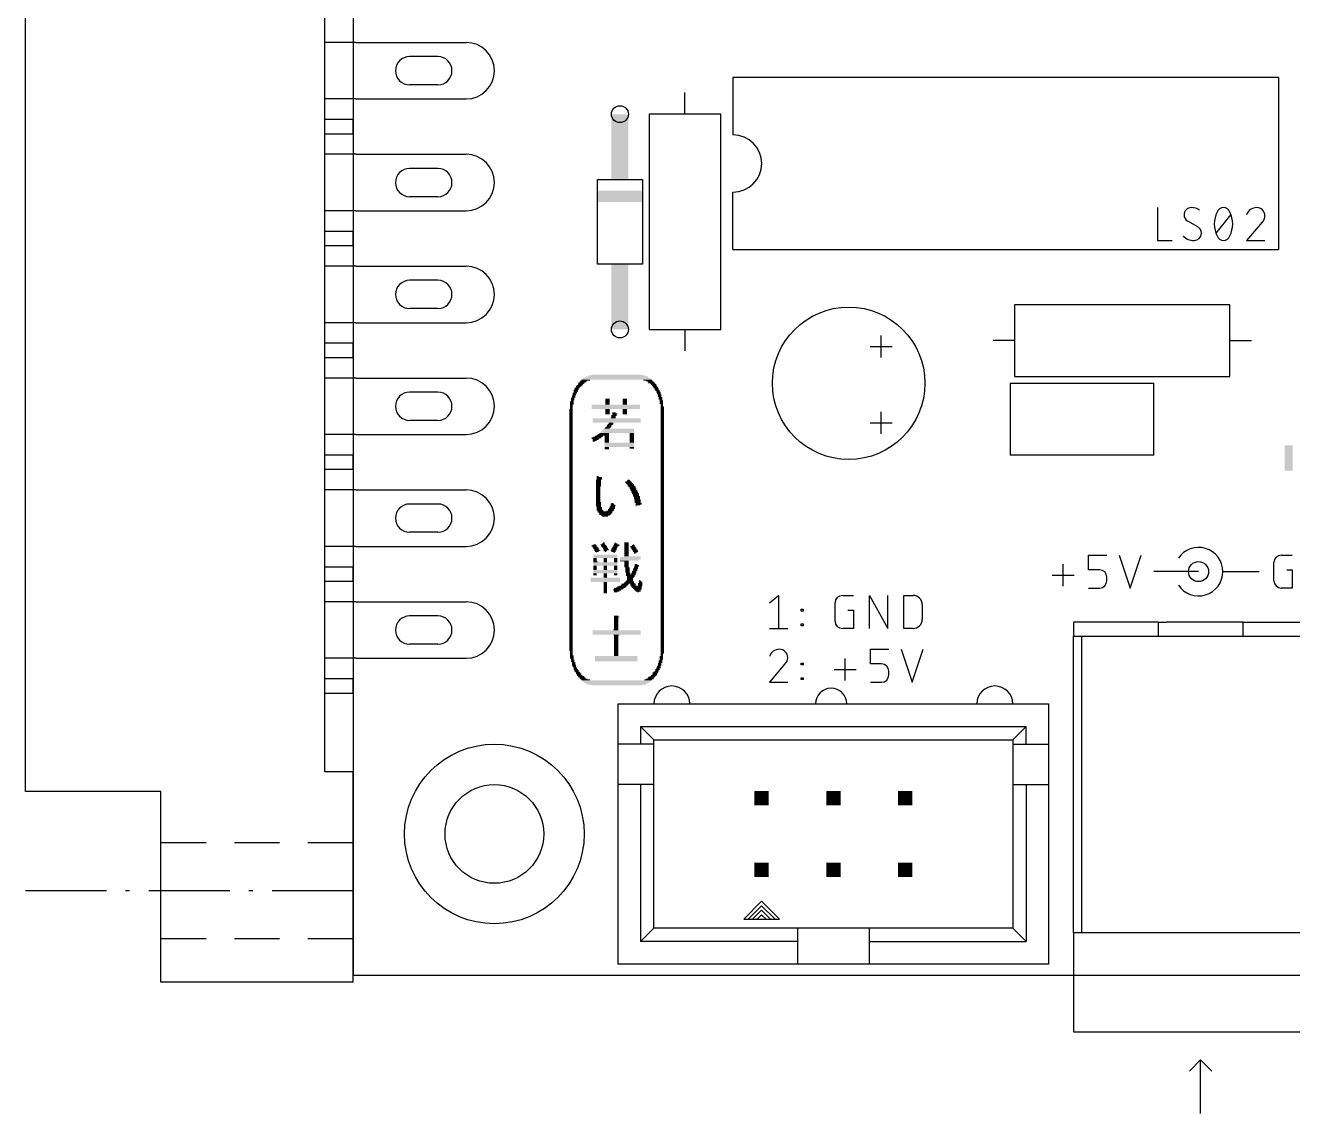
# Model space of a CAD drawing. Extents: x -11.6 to 56, y -4.9 to 89.1.
# Drawn here: x -11.6 to 33.26, y -4.9 to 33.62 of the extents above; entities that cross this region are included whole.
import ezdxf

# ---------------------------------------------------------------- set-up
doc = ezdxf.new("R2010")
doc.units = 0
for name, color, linetype in [('20', 30, 'CONTINUOUS'), ('21', 253, 'CONTINUOUS'), ('51', 253, 'CONTINUOUS')]:
    doc.layers.add(name, color=color, linetype=linetype)

# ---------------------------------------------------------------- blocks, each defined once
blk = doc.blocks.new('RECT')
blk.add_solid([(-0.5, -0.5), (0.5, -0.5), (-0.5, 0.5), (0.5, 0.5)])

msp = doc.modelspace()

# ---------------------------------------------------------------- linework, layer by layer
at = {"layer": '20'}
for p, q in [((0, 68), (0, 0)), ((0, 0), (43, 0))]:
    msp.add_line(p, q, dxfattribs=at)
at = {"layer": '21'}
for p, q in [((-11.6, 6.5), (-11.6, 61.5)), ((-1, 7.2), (-1, 60.8)), ((0.1, 33.02), (-1, 33.02)), ((32.7501, 31.7818), (13.4461, 31.7818)), ((13.4461, 31.7818), (13.4461, 29.7498)), ((32.7501, 31.7818), (32.7501, 25.6858)), ((0.1, 31.02), (-1, 31.02)), ((11.7475, 30.48), (11.7475, 31.242)), ((0, 30.29), (-1, 30.29)), ((0, 29.79), (0, 30.29)), ((10.4775, 30.48), (10.4775, 22.86)), ((13.0175, 30.48), (10.4775, 30.48)), ((13.0175, 22.86), (13.0175, 30.48)), ((-1, 29.79), (0, 29.79)), ((0.1, 29.06), (-1, 29.06)), ((8.6456, 25.17), (8.6456, 28.17)), ((8.6456, 28.17), (10.2456, 28.17)), ((10.2456, 28.17), (10.2456, 25.17)), ((13.4461, 25.6858), (13.4461, 27.7178)), ((0.1, 27.06), (-1, 27.06)), ((28.4671, 27.1748), (28.4671, 26.0064)), ((30.549, 26.2661), (31.0683, 26.9152)), ((29.8985, 26.4933), (29.5415, 26.688)), ((32.1788, 26.6555), (31.6271, 26.0064)), ((0, 26.33), (-1, 26.33)), ((0, 25.83), (0, 26.33)), ((-1, 25.83), (0, 25.83)), ((13.4461, 25.6858), (32.7501, 25.6858)), ((28.4671, 26.0064), (28.9863, 26.0064)), ((31.6271, 26.0064), (32.2762, 26.0064)), ((10.2456, 25.17), (8.6456, 25.17)), ((0.1, 25.1), (-1, 25.1)), ((31.0356, 23.7331), (23.4156, 23.7331)), ((23.4156, 23.7331), (23.4156, 21.1931)), ((31.0356, 21.1931), (31.0356, 23.7331)), ((0.1, 23.1), (-1, 23.1)), ((10.4775, 22.86), (13.0175, 22.86)), ((11.7475, 22.86), (11.7475, 22.098)), ((18.6892, 21.8645), (18.6892, 22.6434)), ((23.4156, 22.4631), (22.6536, 22.4631)), ((31.0356, 22.4631), (31.7976, 22.4631)), ((0, 22.37), (-1, 22.37)), ((0, 21.87), (0, 22.37)), ((18.2997, 22.254), (19.0787, 22.254)), ((-1, 21.87), (0, 21.87)), ((0.1, 21.14), (-1, 21.14)), ((23.4156, 21.1931), (31.0356, 21.1931)), ((23.2569, 20.955), (23.2569, 18.415)), ((23.2569, 20.955), (28.3369, 20.955)), ((28.3369, 18.415), (28.3369, 20.955)), ((18.6891, 19.1657), (18.6891, 19.9446)), ((18.2996, 19.5552), (19.0786, 19.5552)), ((0.1, 19.14), (-1, 19.14)), ((0, 18.41), (-1, 18.41)), ((0, 17.91), (0, 18.41)), ((28.3369, 18.415), (23.2569, 18.415)), ((-1, 17.91), (0, 17.91)), ((0.1, 17.18), (-1, 17.18)), ((0.1, 15.18), (-1, 15.18)), ((26.0322, 14.3524), (26.0322, 14.8717)), ((26.0322, 14.8717), (26.6813, 14.8717)), ((27.1103, 14.8717), (27.4997, 13.7033)), ((27.4997, 13.7033), (27.8892, 14.8717)), ((32.8542, 14.8717), (33.2437, 14.8717)), ((0, 14.45), (-1, 14.45)), ((0, 13.95), (0, 14.45)), ((25.1375, 13.7682), (25.1375, 14.5471)), ((32.5945, 13.9629), (32.5945, 14.6121)), ((-1, 13.95), (0, 13.95)), ((24.7481, 14.1577), (25.527, 14.1577)), ((26.4216, 14.3524), (26.0322, 14.3524)), ((26.6813, 13.9629), (26.6813, 14.0928)), ((29.9244, 14.2875), (28.3369, 14.2875)), ((30.7975, 14.2875), (32.0675, 14.2875)), ((33.0489, 14.3524), (33.2437, 14.3524)), ((33.2437, 14.3524), (33.2437, 13.7033)), ((26.0322, 13.7033), (26.4216, 13.7033)), ((33.2437, 13.7033), (32.8542, 13.7033)), ((0.1, 13.22), (-1, 13.22)), ((14.7352, 13.1833), (15.0597, 13.443)), ((15.0597, 13.443), (15.0597, 12.2746)), ((17.0593, 12.5342), (17.0593, 13.1833)), ((17.3189, 13.443), (17.7084, 13.443)), ((18.2785, 12.2746), (18.2785, 13.443)), ((18.2785, 13.443), (18.9276, 12.2746)), ((18.9276, 12.2746), (18.9276, 13.443)), ((19.4977, 12.2746), (19.4977, 13.443)), ((19.4977, 13.443), (19.8222, 13.443)), ((20.1468, 13.1184), (20.1468, 12.5991)), ((15.8655, 12.8912), (15.8655, 12.9561)), ((15.8655, 12.9561), (15.9304, 12.9561)), ((15.9304, 12.8912), (15.8655, 12.8912)), ((15.9304, 12.9561), (15.9304, 12.8912)), ((17.5136, 12.9237), (17.7084, 12.9237)), ((17.7084, 12.9237), (17.7084, 12.2746)), ((14.7352, 12.2746), (15.3843, 12.2746)), ((15.8655, 12.3719), (15.8655, 12.4368)), ((15.8655, 12.4368), (15.9304, 12.4368)), ((15.9304, 12.3719), (15.8655, 12.3719)), ((15.9304, 12.4368), (15.9304, 12.3719)), ((17.7084, 12.2746), (17.3189, 12.2746)), ((19.8222, 12.2746), (19.4977, 12.2746)), ((28.5, 12.5), (25.5, 12.5)), ((25.5, 12.5), (25.5, 12)), ((28.5, 12.5), (28.5, 12)), ((28.5, 12.5), (28.8, 12.5)), ((31.5, 12.5), (31.2, 12.5)), ((31.5, 12), (31.5, 12.5)), ((31.5, 12.5), (34.5, 12.5)), ((25.5, 1.5), (25.5, 12)), ((25.5, 12), (25.8, 12)), ((25.8, 12), (28.5, 12)), ((25.8, 1.5), (25.8, 12)), ((28.5, 12), (28.8, 12)), ((31.2, 12), (31.5, 12)), ((31.5, 12), (34.2, 12)), ((0.1, 11.22), (-1, 11.22)), ((18.3166, 11.0187), (18.3166, 11.538)), ((18.3166, 11.538), (18.9657, 11.538)), ((19.3947, 11.538), (19.7841, 10.3696)), ((19.7841, 10.3696), (20.1736, 11.538)), ((15.2869, 11.0187), (14.7352, 10.3696)), ((15.8655, 10.9862), (15.8655, 11.0511)), ((15.8655, 11.0511), (15.9304, 11.0511)), ((15.9304, 10.9862), (15.8655, 10.9862)), ((15.9304, 11.0511), (15.9304, 10.9862)), ((17.0325, 10.8239), (17.8114, 10.8239)), ((17.4219, 10.4345), (17.4219, 11.2134)), ((18.706, 11.0187), (18.3166, 11.0187)), ((0, 10.49), (-1, 10.49)), ((0, 9.99), (0, 10.49)), ((14.7352, 10.3696), (15.3843, 10.3696)), ((15.8655, 10.4669), (15.8655, 10.5318)), ((15.8655, 10.5318), (15.9304, 10.5318)), ((15.9304, 10.4669), (15.8655, 10.4669)), ((15.9304, 10.5318), (15.9304, 10.4669)), ((18.3166, 10.3696), (18.706, 10.3696)), ((18.9657, 10.6292), (18.9657, 10.759)), ((-1, 9.99), (0, 9.99)), ((9.38, 9.6038), (24.62, 9.6038)), ((9.38, 8.175), (9.38, 9.6038)), ((24.62, 9.6038), (24.62, 8.175)), ((10.1737, 8.81), (23.8263, 8.81)), ((10.1737, 8.81), (10.1737, 8.175)), ((10.1737, 8.81), (10.65, 8.3338)), ((23.35, 8.3338), (23.8263, 8.81)), ((23.8263, 8.175), (23.8263, 8.81)), ((9.38, 6.7463), (9.38, 8.175)), ((10.1737, 8.175), (9.38, 8.175)), ((10.65, 8.175), (10.1737, 8.175)), ((10.65, 8.3338), (23.35, 8.3338)), ((10.65, 8.175), (10.65, 8.3338)), ((10.65, 6.7463), (10.65, 8.175)), ((23.35, 8.3338), (23.35, 8.175)), ((23.35, 8.175), (23.35, 6.7463)), ((23.35, 8.175), (23.8263, 8.175)), ((23.8263, 8.175), (24.62, 8.175)), ((24.62, 8.175), (24.62, 6.7463)), ((0, 7.2), (-1, 7.2)), ((0, 4.7), (0, 7.2)), ((9.38, 0.3962), (9.38, 6.7463)), ((10.1737, 6.7463), (9.38, 6.7463)), ((10.65, 6.7463), (10.1737, 6.7463)), ((10.1737, 6.7463), (10.1737, 1.19)), ((10.65, 1.6662), (10.65, 6.7463)), ((23.35, 6.7463), (23.35, 1.6662)), ((23.35, 6.7463), (23.8263, 6.7463)), ((23.8263, 6.7463), (24.62, 6.7463)), ((23.8263, 6.7463), (23.8263, 1.19)), ((24.62, 6.7463), (24.62, 0.3962)), ((-6.8, 6.5), (-11.6, 6.5)), ((-6.8, 4.7), (-6.8, 6.5)), ((-6.8, 1.3), (-6.8, 4.7)), ((-6.8, 4.7), (-5.2, 4.7)), ((-4.2, 4.7), (-2.6, 4.7)), ((-1.6, 4.7), (0, 4.7)), ((0, 3), (0, 4.7)), ((-11.6, 3), (-8.7333, 3)), ((-8.052, 3), (-7.9147, 3)), ((-7.2333, 3), (-4.3667, 3)), ((-3.6853, 3), (-3.548, 3)), ((-2.8667, 3), (0, 3)), ((0, 1.3), (0, 3)), ((14.46, 2.6188), (13.825, 1.9838)), ((14.46, 2.46), (13.9837, 1.9838)), ((14.46, 2.3013), (14.1425, 1.9838)), ((15.095, 1.9838), (14.46, 2.6188)), ((14.9362, 1.9838), (14.46, 2.46)), ((14.7775, 1.9838), (14.46, 2.3013)), ((13.825, 1.9838), (13.9837, 1.9838)), ((13.9837, 1.9838), (14.1425, 1.9838)), ((14.1425, 1.9838), (14.3012, 1.9838)), ((14.46, 2.1425), (14.3012, 1.9838)), ((14.3012, 1.9838), (14.6187, 1.9838)), ((14.6187, 1.9838), (14.46, 2.1425)), ((14.6187, 1.9838), (14.7775, 1.9838)), ((14.7775, 1.9838), (14.9362, 1.9838)), ((14.9362, 1.9838), (15.095, 1.9838)), ((10.1737, 1.19), (10.65, 1.6662)), ((15.73, 1.6662), (10.65, 1.6662)), ((18.27, 1.6662), (15.73, 1.6662)), ((15.73, 1.6662), (15.73, 1.19)), ((23.35, 1.6662), (18.27, 1.6662)), ((18.27, 1.6662), (18.27, 1.19)), ((23.35, 1.6662), (23.8263, 1.19)), ((25.8, 1.5), (25.5, 1.5)), ((25.5, 1.5), (25.5, -2)), ((34.2, 1.5), (25.8, 1.5)), ((-6.8, -0.25), (-6.8, 1.3)), ((-6.8, 1.3), (-5.2, 1.3)), ((-4.2, 1.3), (-2.6, 1.3)), ((-1.6, 1.3), (0, 1.3)), ((0, -0.25), (0, 1.3)), ((15.73, 1.19), (10.1737, 1.19)), ((15.73, 1.19), (15.73, 0.3962)), ((18.27, 1.19), (18.27, 0.3962)), ((18.27, 1.19), (23.8263, 1.19)), ((15.73, 0.3962), (9.38, 0.3962)), ((18.27, 0.3962), (15.73, 0.3962)), ((24.62, 0.3962), (18.27, 0.3962)), ((0, -0.25), (-6.8, -0.25)), ((25.5, -2), (34.5, -2)), ((30, -3), (29.6, -3.4)), ((30, -4.9), (30, -3)), ((30, -3), (30.4, -3.4))]:
    msp.add_line(p, q, dxfattribs=at)
for centre, radius in [((17.5419, 20.955), 2.6988), ((29.9244, 14.2875), 0.355), ((5, 5), 3.1789), ((5, 5), 1.7463)]:
    msp.add_circle(centre, radius, dxfattribs=at)
for centre, radius, start, end in [((13.4461, 28.7338), 1.016, 270, 90), ((29.6753, 26.9152), 0.2637, 179.9998, 239.4902), ((29.6713, 26.9152), 0.2596, 89.9993, 180), ((29.6713, 26.688), 0.4868, 53.1301, 89.9993), ((31.4469, 26.5906), 0.9628, 154.0109, 180.0001), ((30.8086, 26.9347), 0.2402, 90, 161.0751), ((30.8086, 26.9347), 0.2402, 18.9248, 90.0002), ((30.1703, 26.5906), 0.9629, 359.9999, 25.9891), ((31.9841, 26.7996), 0.3753, 90.0001, 162.0549), ((31.9841, 26.8827), 0.2921, 0, 90), ((29.7646, 26.2661), 0.2637, 0.0001, 59.4899), ((31.447, 26.5906), 0.9629, 180, 205.9888), ((30.1703, 26.5906), 0.9629, 334.0112, 360), ((31.9624, 26.8827), 0.3138, 313.604, 359.9996), ((29.7687, 26.5549), 0.5485, 224.761, 269.9999), ((29.7687, 26.2661), 0.2596, 270, 0), ((30.8086, 26.2466), 0.2402, 198.9254, 269.9998), ((30.8086, 26.2466), 0.2402, 270, 341.0747), ((29.9244, 14.2875), 0.8586, 213.6901, 146.3099), ((32.8542, 14.6121), 0.2596, 90.0007, 180), ((26.4216, 14.0928), 0.2596, 0, 90), ((26.4216, 13.9629), 0.2596, 270, 0), ((32.8542, 13.9629), 0.2596, 180, 270), ((17.3189, 13.1833), 0.2596, 90.0007, 180), ((19.8222, 13.1184), 0.3246, 0, 90), ((19.8222, 12.5991), 0.3246, 269.9994, 0), ((17.3189, 12.5342), 0.2596, 180, 270), ((15.0922, 11.1627), 0.3753, 90.0001, 162.0549), ((15.0922, 11.2459), 0.2921, 0, 90), ((15.0705, 11.2459), 0.3138, 313.604, 359.9996), ((18.706, 10.759), 0.2596, 0, 90), ((18.706, 10.6292), 0.2596, 270, 0), ((11.285, 9.6038), 0.635, 0, 180), ((16.9207, 9.6038), 0.5556, 0, 180), ((22.715, 9.6038), 0.635, 0, 180)]:
    msp.add_arc(centre, radius, start, end, dxfattribs=at)
at = {"layer": '51'}
for p, q in [((0.1, 33.02), (4, 33.02)), ((3, 32.52), (2, 32.52)), ((3, 31.52), (2, 31.52)), ((0.1, 31.02), (4, 31.02)), ((0.1, 29.06), (4, 29.06)), ((3, 28.56), (2, 28.56)), ((3, 27.56), (2, 27.56)), ((0.1, 27.06), (4, 27.06)), ((0.1, 25.1), (4, 25.1)), ((3, 24.6), (2, 24.6)), ((3, 23.6), (2, 23.6)), ((0.1, 23.1), (4, 23.1)), ((0.1, 21.14), (4, 21.14)), ((3, 20.64), (2, 20.64)), ((3, 19.64), (2, 19.64)), ((0.1, 19.14), (4, 19.14)), ((0.1, 17.18), (4, 17.18)), ((3, 16.68), (2, 16.68)), ((3, 15.68), (2, 15.68)), ((0.1, 15.18), (4, 15.18)), ((0.1, 13.22), (4, 13.22)), ((3, 12.72), (2, 12.72)), ((31.2, 12.5), (28.8, 12.5)), ((3, 11.72), (2, 11.72)), ((28.8, 12), (31.2, 12)), ((0.1, 11.22), (4, 11.22))]:
    msp.add_line(p, q, dxfattribs=at)
for centre in [(9.4456, 30.48), (9.4456, 22.86)]:
    msp.add_circle(centre, 0.3, dxfattribs=at)
for centre, radius, start, end in [((4, 32.02), 1, 270, 90), ((2, 32.02), 0.5, 90, 270), ((3, 32.02), 0.5, 270, 90), ((4, 28.06), 1, 270, 90), ((2, 28.06), 0.5, 90, 270), ((3, 28.06), 0.5, 270, 90), ((4, 24.1), 1, 270, 90), ((2, 24.1), 0.5, 90, 270), ((3, 24.1), 0.5, 270, 90), ((4, 20.14), 1, 270, 90), ((2, 20.14), 0.5, 90, 270), ((3, 20.14), 0.5, 270, 90), ((4, 16.18), 1, 270, 90), ((2, 16.18), 0.5, 90, 270), ((3, 16.18), 0.5, 270, 90), ((4, 12.22), 1, 270, 90), ((2, 12.22), 0.5, 90, 270), ((3, 12.22), 0.5, 270, 90)]:
    msp.add_arc(centre, radius, start, end, dxfattribs=at)

# ---------------------------------------------------------------- block references
at = {"layer": '21'}
for p, xscale, yscale, rotation in [((9.4456, 28.9694), 1.5988, 0.6, 270), ((9.4456, 27.57), 0.4, 1.6, 90), ((9.4456, 24.3706), 1.5988, 0.6, 90), ((33.0048, 18.3064), 0.8941, 0.0559, 90), ((33.0606, 18.3064), 0.8941, 0.0559, 90), ((33.1165, 18.3064), 0.8941, 0.0559, 90), ((33.1724, 18.3064), 0.8941, 0.0559, 90), ((33.2283, 18.3064), 0.8941, 0.0559, 90)]:
    msp.add_blockref('RECT', p, dxfattribs=dict(at, xscale=xscale, yscale=yscale, rotation=rotation))
at = {"layer": '21', "yscale": 0.0305}
for p, xscale in [((9.3285, 21.0954), 2.4384), ((9.3285, 21.1259), 2.3774), ((9.3285, 21.1564), 2.2555), ((9.3437, 21.1868), 2.1641), ((9.3285, 21.2173), 2.0117), ((9.3285, 21.2478), 1.7678), ((7.8807, 20.6992), 0.1524), ((7.8807, 20.6687), 0.1524), ((7.8654, 20.6382), 0.1219), ((7.9111, 20.7601), 0.1524), ((7.9111, 20.7296), 0.1524), ((7.9416, 20.7906), 0.1524), ((7.9873, 20.8516), 0.1829), ((7.9721, 20.8211), 0.1524), ((8.0178, 20.882), 0.1829), ((8.0635, 20.943), 0.2134), ((8.0483, 20.9125), 0.1829), ((8.094, 20.9735), 0.2134), ((8.1397, 21.004), 0.2438), ((8.1702, 21.0344), 0.2438), ((8.2312, 21.0649), 0.3048), ((10.4257, 21.0649), 0.3048), ((10.4867, 21.0344), 0.2438), ((10.5324, 21.004), 0.2134), ((10.5629, 20.9735), 0.2134), ((10.6086, 20.943), 0.1829), ((10.6391, 20.9125), 0.1829), ((10.6543, 20.882), 0.1524), ((10.6848, 20.8516), 0.1524), ((10.7001, 20.8211), 0.1829), ((10.7153, 20.7906), 0.1524), ((10.7458, 20.7601), 0.1524), ((10.7458, 20.7296), 0.1524), ((10.7763, 20.6992), 0.1524), ((10.7915, 20.6687), 0.1219), ((10.8067, 20.6382), 0.1524), ((7.7435, 20.3029), 0.1219), ((7.7435, 20.2724), 0.1219), ((7.7435, 20.242), 0.1219), ((7.7435, 20.2115), 0.1219), ((7.7283, 20.181), 0.0914), ((7.774, 20.4248), 0.1219), ((7.774, 20.3944), 0.1219), ((7.774, 20.3639), 0.1219), ((7.7587, 20.3334), 0.0914), ((7.8045, 20.5163), 0.1219), ((7.8045, 20.4858), 0.1219), ((7.8045, 20.4553), 0.1219), ((7.8502, 20.6077), 0.1524), ((7.8349, 20.5772), 0.1219), ((7.8349, 20.5468), 0.1219), ((9.298, 20.181), 1.7069), ((9.0084, 20.3944), 0.1524), ((9.0084, 20.3639), 0.1524), ((9.0084, 20.3334), 0.1524), ((9.0084, 20.3029), 0.1524), ((9.0084, 20.2724), 0.1524), ((9.0084, 20.242), 0.1524), ((9.0084, 20.2115), 0.1524), ((9.618, 20.3944), 0.1524), ((9.618, 20.3639), 0.1524), ((9.618, 20.3334), 0.1524), ((9.618, 20.3029), 0.1524), ((9.618, 20.2724), 0.1524), ((9.618, 20.242), 0.1524), ((9.618, 20.2115), 0.1524), ((10.822, 20.6077), 0.1219), ((10.822, 20.5772), 0.1219), ((10.8525, 20.5468), 0.1219), ((10.8525, 20.5163), 0.1219), ((10.8525, 20.4858), 0.1219), ((10.8829, 20.4553), 0.1219), ((10.8829, 20.4248), 0.1219), ((10.8829, 20.3944), 0.1219), ((10.9134, 20.3334), 0.1219), ((10.9134, 20.3029), 0.1219), ((10.9134, 20.2724), 0.1219), ((10.9134, 20.242), 0.1219), ((10.8982, 20.3639), 0.0914), ((10.9287, 20.2115), 0.0914), ((10.9287, 20.181), 0.0914), ((7.713, 20.0286), 0.1219), ((7.713, 19.9981), 0.1219), ((7.713, 19.9676), 0.1219), ((7.713, 19.9372), 0.1219), ((7.713, 19.9067), 0.1219), ((7.713, 19.8762), 0.1219), ((7.713, 19.8457), 0.1219), ((7.713, 19.8152), 0.1219), ((7.713, 19.7848), 0.1219), ((7.713, 19.7543), 0.1219), ((7.713, 19.7238), 0.1219), ((7.7283, 20.1505), 0.0914), ((7.7283, 20.12), 0.0914), ((7.7283, 20.0896), 0.0914), ((7.7283, 20.0591), 0.0914), ((9.298, 20.1505), 1.7069), ((9.298, 20.12), 1.7069), ((9.298, 20.0896), 1.7069), ((9.298, 20.0591), 1.7069), ((9.0084, 20.0286), 0.1524), ((9.0084, 19.9981), 0.1524), ((9.0084, 19.9676), 0.1524), ((9.0084, 19.9372), 0.1524), ((9.0084, 19.9067), 0.1524), ((9.0084, 19.8762), 0.1524), ((9.2065, 19.7238), 0.1829), ((9.237, 19.8152), 0.1829), ((9.2218, 19.7848), 0.1524), ((9.2218, 19.7543), 0.1524), ((9.237, 19.9067), 0.1219), ((9.2675, 19.8762), 0.1829), ((9.2523, 19.8457), 0.1524), ((9.618, 20.0286), 0.1524), ((9.618, 19.9981), 0.1524), ((9.618, 19.9676), 0.1524), ((9.618, 19.9372), 0.1524), ((9.618, 19.9067), 0.1524), ((9.618, 19.8762), 0.1524), ((10.9439, 20.12), 0.1219), ((10.9439, 20.0896), 0.1219), ((10.9439, 20.0591), 0.1219), ((10.9439, 20.0286), 0.1219), ((10.9439, 19.9981), 0.1219), ((10.9439, 19.9676), 0.1219), ((10.9439, 19.9372), 0.1219), ((10.9439, 19.9067), 0.1219), ((10.9439, 19.8762), 0.1219), ((10.9439, 19.8457), 0.1219), ((10.9439, 19.8152), 0.1219), ((10.9439, 19.7848), 0.1219), ((10.9439, 19.7543), 0.1219), ((10.9439, 19.7238), 0.1219), ((10.9287, 20.1505), 0.0914), ((7.713, 19.6933), 0.1219), ((7.713, 19.6628), 0.1219), ((7.713, 19.6324), 0.1219), ((7.713, 19.6019), 0.1219), ((7.713, 19.5714), 0.1219), ((7.713, 19.5409), 0.1219), ((7.713, 19.5104), 0.1219), ((7.713, 19.48), 0.1219), ((7.713, 19.4495), 0.1219), ((7.713, 19.419), 0.1219), ((7.713, 19.3885), 0.1219), ((7.713, 19.358), 0.1219), ((7.713, 19.3276), 0.1219), ((7.713, 19.2971), 0.1219), ((9.3285, 19.6933), 1.7069), ((9.3285, 19.6628), 1.7069), ((9.3285, 19.6324), 1.7069), ((9.3285, 19.6019), 1.7069), ((9.3285, 19.5714), 1.7069), ((9.3894, 19.2971), 1.0973), ((9.4047, 19.3276), 1.0668), ((8.9932, 19.358), 0.1829), ((9.0236, 19.3885), 0.1829), ((9.0541, 19.419), 0.1829), ((9.0846, 19.48), 0.1829), ((9.0694, 19.4495), 0.1524), ((9.1151, 19.5104), 0.1829), ((9.1303, 19.5409), 0.1524), ((10.9439, 19.6933), 0.1219), ((10.9439, 19.6628), 0.1219), ((10.9439, 19.6324), 0.1219), ((10.9439, 19.6019), 0.1219), ((10.9439, 19.5714), 0.1219), ((10.9439, 19.5409), 0.1219), ((10.9439, 19.5104), 0.1219), ((10.9439, 19.48), 0.1219), ((10.9439, 19.4495), 0.1219), ((10.9439, 19.419), 0.1219), ((10.9439, 19.3885), 0.1219), ((10.9439, 19.358), 0.1219), ((10.9439, 19.3276), 0.1219), ((10.9439, 19.2971), 0.1219), ((7.713, 19.2666), 0.1219), ((7.713, 19.2361), 0.1219), ((7.713, 19.2056), 0.1219), ((7.713, 19.1752), 0.1219), ((7.713, 19.1447), 0.1219), ((7.713, 19.1142), 0.1219), ((7.713, 19.0837), 0.1219), ((7.713, 19.0532), 0.1219), ((7.713, 19.0228), 0.1219), ((7.713, 18.9923), 0.1219), ((7.713, 18.9618), 0.1219), ((7.713, 18.9313), 0.1219), ((7.713, 18.9008), 0.1219), ((7.713, 18.8704), 0.1219), ((7.713, 18.8399), 0.1219), ((8.6122, 19.0228), 0.3353), ((8.5817, 18.9923), 0.2743), ((8.5817, 18.9618), 0.2134), ((8.5512, 18.9313), 0.1524), ((8.5207, 18.9008), 0.0914), ((8.6579, 19.0532), 0.3048), ((8.7036, 19.0837), 0.2743), ((8.8408, 19.1142), 0.4267), ((8.856, 19.1447), 0.3962), ((8.8865, 19.1752), 0.3353), ((9.3437, 19.2056), 1.1887), ((9.3589, 19.2361), 1.1582), ((9.3742, 19.2666), 1.1278), ((8.9779, 19.0837), 0.1524), ((8.9779, 19.0532), 0.1524), ((8.9779, 19.0228), 0.1524), ((8.9779, 18.9923), 0.1524), ((8.9779, 18.9618), 0.1524), ((8.9779, 18.9313), 0.1524), ((8.9779, 18.9008), 0.1524), ((8.9779, 18.8704), 0.1524), ((9.4199, 18.8399), 1.0363), ((9.8619, 19.1752), 0.1524), ((9.8619, 19.1447), 0.1524), ((9.8619, 19.1142), 0.1524), ((9.8619, 19.0837), 0.1524), ((9.8619, 19.0532), 0.1524), ((9.8619, 19.0228), 0.1524), ((9.8619, 18.9923), 0.1524), ((9.8619, 18.9618), 0.1524), ((9.8619, 18.9313), 0.1524), ((9.8619, 18.9008), 0.1524), ((9.8619, 18.8704), 0.1524), ((10.9439, 19.2666), 0.1219), ((10.9439, 19.2361), 0.1219), ((10.9439, 19.2056), 0.1219), ((10.9439, 19.1752), 0.1219), ((10.9439, 19.1447), 0.1219), ((10.9439, 19.1142), 0.1219), ((10.9439, 19.0837), 0.1219), ((10.9439, 19.0532), 0.1219), ((10.9439, 19.0228), 0.1219), ((10.9439, 18.9923), 0.1219), ((10.9439, 18.9618), 0.1219), ((10.9439, 18.9313), 0.1219), ((10.9439, 18.9008), 0.1219), ((10.9439, 18.8704), 0.1219), ((10.9439, 18.8399), 0.1219), ((7.713, 18.8094), 0.1219), ((7.713, 18.7789), 0.1219), ((7.713, 18.7484), 0.1219), ((7.713, 18.718), 0.1219), ((7.713, 18.6875), 0.1219), ((7.713, 18.657), 0.1219), ((7.713, 18.6265), 0.1219), ((7.713, 18.596), 0.1219), ((7.713, 18.5656), 0.1219), ((7.713, 18.5351), 0.1219), ((7.713, 18.5046), 0.1219), ((7.713, 18.4741), 0.1219), ((7.713, 18.4436), 0.1219), ((7.713, 18.4132), 0.1219), ((7.713, 18.3827), 0.1219), ((9.4199, 18.8094), 1.0363), ((9.4199, 18.7789), 1.0363), ((9.4199, 18.7484), 1.0363), ((9.4199, 18.718), 1.0363), ((8.9779, 18.6875), 0.1524), ((8.9779, 18.657), 0.1524), ((8.9779, 18.6265), 0.1524), ((9.8619, 18.6875), 0.1524), ((9.8619, 18.657), 0.1524), ((10.9439, 18.8094), 0.1219), ((10.9439, 18.7789), 0.1219), ((10.9439, 18.7484), 0.1219), ((10.9439, 18.718), 0.1219), ((10.9439, 18.6875), 0.1219), ((10.9439, 18.657), 0.1219), ((10.9439, 18.6265), 0.1219), ((10.9439, 18.596), 0.1219), ((10.9439, 18.5656), 0.1219), ((10.9439, 18.5351), 0.1219), ((10.9439, 18.5046), 0.1219), ((10.9439, 18.4741), 0.1219), ((10.9439, 18.4436), 0.1219), ((10.9439, 18.4132), 0.1219), ((10.9439, 18.3827), 0.1219), ((7.713, 18.3522), 0.1219), ((7.713, 18.3217), 0.1219), ((7.713, 18.2912), 0.1219), ((7.713, 18.2608), 0.1219), ((7.713, 18.2303), 0.1219), ((7.713, 18.1998), 0.1219), ((7.713, 18.1693), 0.1219), ((7.713, 18.1388), 0.1219), ((7.713, 18.1084), 0.1219), ((7.713, 18.0779), 0.1219), ((7.713, 18.0474), 0.1219), ((7.713, 18.0169), 0.1219), ((7.713, 17.9864), 0.1219), ((7.713, 17.956), 0.1219), ((10.9439, 18.3522), 0.1219), ((10.9439, 18.3217), 0.1219), ((10.9439, 18.2912), 0.1219), ((10.9439, 18.2608), 0.1219), ((10.9439, 18.2303), 0.1219), ((10.9439, 18.1998), 0.1219), ((10.9439, 18.1693), 0.1219), ((10.9439, 18.1388), 0.1219), ((10.9439, 18.1084), 0.1219), ((10.9439, 18.0779), 0.1219), ((10.9439, 18.0474), 0.1219), ((10.9439, 18.0169), 0.1219), ((10.9439, 17.9864), 0.1219), ((10.9439, 17.956), 0.1219), ((7.713, 17.9255), 0.1219), ((7.713, 17.895), 0.1219), ((7.713, 17.8645), 0.1219), ((7.713, 17.834), 0.1219), ((7.713, 17.8036), 0.1219), ((7.713, 17.7731), 0.1219), ((7.713, 17.7426), 0.1219), ((7.713, 17.7121), 0.1219), ((7.713, 17.6816), 0.1219), ((7.713, 17.6512), 0.1219), ((7.713, 17.6207), 0.1219), ((7.713, 17.5902), 0.1219), ((7.713, 17.5597), 0.1219), ((7.713, 17.5292), 0.1219), ((7.713, 17.4988), 0.1219), ((8.6884, 17.5292), 0.1829), ((8.6884, 17.4988), 0.1829), ((8.7188, 17.6207), 0.1829), ((8.7188, 17.5902), 0.1829), ((8.7188, 17.5597), 0.1829), ((8.6579, 17.6512), 0.061), ((9.7552, 17.4988), 0.1219), ((9.7552, 17.5292), 0.061), ((10.9439, 17.9255), 0.1219), ((10.9439, 17.895), 0.1219), ((10.9439, 17.8645), 0.1219), ((10.9439, 17.834), 0.1219), ((10.9439, 17.8036), 0.1219), ((10.9439, 17.7731), 0.1219), ((10.9439, 17.7426), 0.1219), ((10.9439, 17.7121), 0.1219), ((10.9439, 17.6816), 0.1219), ((10.9439, 17.6512), 0.1219), ((10.9439, 17.6207), 0.1219), ((10.9439, 17.5902), 0.1219), ((10.9439, 17.5597), 0.1219), ((10.9439, 17.5292), 0.1219), ((10.9439, 17.4988), 0.1219), ((7.713, 17.4683), 0.1219), ((7.713, 17.4378), 0.1219), ((7.713, 17.4073), 0.1219), ((7.713, 17.3768), 0.1219), ((7.713, 17.3464), 0.1219), ((7.713, 17.3159), 0.1219), ((7.713, 17.2854), 0.1219), ((7.713, 17.2549), 0.1219), ((7.713, 17.2244), 0.1219), ((7.713, 17.194), 0.1219), ((7.713, 17.1635), 0.1219), ((7.713, 17.133), 0.1219), ((7.713, 17.1025), 0.1219), ((7.713, 17.072), 0.1219), ((7.713, 17.0416), 0.1219), ((8.6884, 17.4683), 0.1829), ((8.6884, 17.4378), 0.1829), ((8.6884, 17.4073), 0.1829), ((8.6884, 17.3768), 0.1829), ((8.6884, 17.3464), 0.1829), ((8.6884, 17.3159), 0.1829), ((8.6731, 17.2854), 0.1524), ((8.6731, 17.2549), 0.1524), ((8.6731, 17.2244), 0.1524), ((8.6731, 17.194), 0.1524), ((8.6731, 17.1635), 0.1524), ((8.6731, 17.133), 0.1524), ((8.6731, 17.1025), 0.1524), ((8.6731, 17.072), 0.1524), ((8.6731, 17.0416), 0.1524), ((9.7399, 17.4683), 0.2134), ((9.7552, 17.4378), 0.2438), ((9.7857, 17.4073), 0.2438), ((9.8161, 17.3768), 0.2438), ((9.8314, 17.3464), 0.2134), ((9.8466, 17.3159), 0.2438), ((9.8771, 17.2854), 0.2438), ((9.8923, 17.2549), 0.2134), ((9.9076, 17.2244), 0.2438), ((9.9228, 17.194), 0.2134), ((9.9381, 17.1635), 0.2438), ((9.9533, 17.133), 0.2134), ((9.9685, 17.1025), 0.2438), ((9.9838, 17.072), 0.2134), ((9.999, 17.0416), 0.2438), ((10.9439, 17.4683), 0.1219), ((10.9439, 17.4378), 0.1219), ((10.9439, 17.4073), 0.1219), ((10.9439, 17.3768), 0.1219), ((10.9439, 17.3464), 0.1219), ((10.9439, 17.3159), 0.1219), ((10.9439, 17.2854), 0.1219), ((10.9439, 17.2549), 0.1219), ((10.9439, 17.2244), 0.1219), ((10.9439, 17.194), 0.1219), ((10.9439, 17.1635), 0.1219), ((10.9439, 17.133), 0.1219), ((10.9439, 17.1025), 0.1219), ((10.9439, 17.072), 0.1219), ((10.9439, 17.0416), 0.1219), ((7.713, 17.0111), 0.1219), ((7.713, 16.9806), 0.1219), ((7.713, 16.9501), 0.1219), ((7.713, 16.9196), 0.1219), ((7.713, 16.8892), 0.1219), ((7.713, 16.8587), 0.1219), ((7.713, 16.8282), 0.1219), ((7.713, 16.7977), 0.1219), ((7.713, 16.7672), 0.1219), ((7.713, 16.7368), 0.1219), ((7.713, 16.7063), 0.1219), ((7.713, 16.6758), 0.1219), ((7.713, 16.6453), 0.1219), ((7.713, 16.6148), 0.1219), ((7.713, 16.5844), 0.1219), ((8.6731, 17.0111), 0.1524), ((8.6731, 16.9806), 0.1524), ((8.6731, 16.9501), 0.1524), ((8.6731, 16.9196), 0.1524), ((8.6731, 16.8892), 0.1524), ((8.6731, 16.8587), 0.1524), ((8.6731, 16.8282), 0.1524), ((8.6731, 16.7977), 0.1524), ((8.6731, 16.7672), 0.1524), ((8.6884, 16.7368), 0.1829), ((8.6884, 16.7063), 0.1829), ((8.6884, 16.6758), 0.1829), ((8.6884, 16.6453), 0.1829), ((8.6884, 16.6148), 0.1829), ((8.7036, 16.5844), 0.1524), ((9.1761, 16.5844), 0.1829), ((9.1761, 16.6758), 0.1219), ((9.1913, 16.6453), 0.1524), ((9.2065, 16.6148), 0.1829), ((9.1761, 16.7063), 0.061), ((10.0143, 17.0111), 0.2134), ((10.0143, 16.9806), 0.2134), ((10.0295, 16.9501), 0.2438), ((10.0447, 16.9196), 0.2134), ((10.0447, 16.8892), 0.2134), ((10.0447, 16.8587), 0.2134), ((10.0752, 16.8282), 0.2134), ((10.0752, 16.7977), 0.2134), ((10.0752, 16.7672), 0.2134), ((10.0752, 16.7368), 0.2134), ((10.1057, 16.7063), 0.2134), ((10.1057, 16.6758), 0.2134), ((10.0752, 16.6453), 0.1524), ((10.0143, 16.6148), 0.0305), ((10.9439, 17.0111), 0.1219), ((10.9439, 16.9806), 0.1219), ((10.9439, 16.9501), 0.1219), ((10.9439, 16.9196), 0.1219), ((10.9439, 16.8892), 0.1219), ((10.9439, 16.8587), 0.1219), ((10.9439, 16.8282), 0.1219), ((10.9439, 16.7977), 0.1219), ((10.9439, 16.7672), 0.1219), ((10.9439, 16.7368), 0.1219), ((10.9439, 16.7063), 0.1219), ((10.9439, 16.6758), 0.1219), ((10.9439, 16.6453), 0.1219), ((10.9439, 16.6148), 0.1219), ((10.9439, 16.5844), 0.1219), ((7.713, 16.5539), 0.1219), ((7.713, 16.5234), 0.1219), ((7.713, 16.4929), 0.1219), ((7.713, 16.4624), 0.1219), ((7.713, 16.432), 0.1219), ((7.713, 16.4015), 0.1219), ((7.713, 16.371), 0.1219), ((7.713, 16.3405), 0.1219), ((7.713, 16.31), 0.1219), ((7.713, 16.2796), 0.1219), ((7.713, 16.2491), 0.1219), ((7.713, 16.2186), 0.1219), ((7.713, 16.1881), 0.1219), ((7.713, 16.1576), 0.1219), ((8.7188, 16.5539), 0.1829), ((8.7188, 16.5234), 0.1829), ((8.7188, 16.4929), 0.1829), ((8.7341, 16.4624), 0.2134), ((8.7646, 16.432), 0.2134), ((8.917, 16.4015), 0.5182), ((8.9322, 16.371), 0.4877), ((8.9322, 16.3405), 0.4267), ((8.917, 16.31), 0.3962), ((8.9322, 16.2796), 0.3048), ((8.917, 16.2491), 0.2134), ((9.0846, 16.432), 0.2438), ((9.1303, 16.4929), 0.2134), ((9.1303, 16.4624), 0.2134), ((9.1608, 16.5234), 0.2134), ((9.1761, 16.5539), 0.1829), ((10.9439, 16.5539), 0.1219), ((10.9439, 16.5234), 0.1219), ((10.9439, 16.4929), 0.1219), ((10.9439, 16.4624), 0.1219), ((10.9439, 16.432), 0.1219), ((10.9439, 16.4015), 0.1219), ((10.9439, 16.371), 0.1219), ((10.9439, 16.3405), 0.1219), ((10.9439, 16.31), 0.1219), ((10.9439, 16.2796), 0.1219), ((10.9439, 16.2491), 0.1219), ((10.9439, 16.2186), 0.1219), ((10.9439, 16.1881), 0.1219), ((10.9439, 16.1576), 0.1219), ((7.713, 16.1272), 0.1219), ((7.713, 16.0967), 0.1219), ((7.713, 16.0662), 0.1219), ((7.713, 16.0357), 0.1219), ((7.713, 16.0052), 0.1219), ((7.713, 15.9748), 0.1219), ((7.713, 15.9443), 0.1219), ((7.713, 15.9138), 0.1219), ((7.713, 15.8833), 0.1219), ((7.713, 15.8528), 0.1219), ((7.713, 15.8224), 0.1219), ((7.713, 15.7919), 0.1219), ((7.713, 15.7614), 0.1219), ((7.713, 15.7309), 0.1219), ((7.713, 15.7004), 0.1219), ((10.9439, 16.1272), 0.1219), ((10.9439, 16.0967), 0.1219), ((10.9439, 16.0662), 0.1219), ((10.9439, 16.0357), 0.1219), ((10.9439, 16.0052), 0.1219), ((10.9439, 15.9748), 0.1219), ((10.9439, 15.9443), 0.1219), ((10.9439, 15.9138), 0.1219), ((10.9439, 15.8833), 0.1219), ((10.9439, 15.8528), 0.1219), ((10.9439, 15.8224), 0.1219), ((10.9439, 15.7919), 0.1219), ((10.9439, 15.7614), 0.1219), ((10.9439, 15.7309), 0.1219), ((10.9439, 15.7004), 0.1219), ((7.713, 15.67), 0.1219), ((7.713, 15.6395), 0.1219), ((7.713, 15.609), 0.1219), ((7.713, 15.5785), 0.1219), ((7.713, 15.548), 0.1219), ((7.713, 15.5176), 0.1219), ((7.713, 15.4871), 0.1219), ((7.713, 15.4566), 0.1219), ((7.713, 15.4261), 0.1219), ((7.713, 15.3956), 0.1219), ((7.713, 15.3652), 0.1219), ((7.713, 15.3347), 0.1219), ((7.713, 15.3042), 0.1219), ((7.713, 15.2737), 0.1219), ((7.713, 15.2432), 0.1219), ((8.5512, 15.2432), 0.0914), ((8.8408, 15.2432), 0.1829), ((8.856, 15.2737), 0.0914), ((8.8712, 15.3042), 0.061), ((9.298, 15.2737), 0.1219), ((9.3285, 15.2432), 0.1829), ((9.2827, 15.3042), 0.0305), ((9.679, 15.3042), 0.1524), ((9.679, 15.2737), 0.1524), ((9.679, 15.2432), 0.1524), ((9.9228, 15.2432), 0.0305), ((10.9439, 15.67), 0.1219), ((10.9439, 15.6395), 0.1219), ((10.9439, 15.609), 0.1219), ((10.9439, 15.5785), 0.1219), ((10.9439, 15.548), 0.1219), ((10.9439, 15.5176), 0.1219), ((10.9439, 15.4871), 0.1219), ((10.9439, 15.4566), 0.1219), ((10.9439, 15.4261), 0.1219), ((10.9439, 15.3956), 0.1219), ((10.9439, 15.3652), 0.1219), ((10.9439, 15.3347), 0.1219), ((10.9439, 15.3042), 0.1219), ((10.9439, 15.2737), 0.1219), ((10.9439, 15.2432), 0.1219), ((7.713, 15.2128), 0.1219), ((7.713, 15.1823), 0.1219), ((7.713, 15.1518), 0.1219), ((7.713, 15.1213), 0.1219), ((7.713, 15.0908), 0.1219), ((7.713, 15.0604), 0.1219), ((7.713, 15.0299), 0.1219), ((7.713, 14.9994), 0.1219), ((7.713, 14.9689), 0.1219), ((7.713, 14.9384), 0.1219), ((7.713, 14.908), 0.1219), ((7.713, 14.8775), 0.1219), ((7.713, 14.847), 0.1219), ((7.713, 14.8165), 0.1219), ((8.536, 15.2128), 0.1829), ((8.536, 15.1823), 0.1829), ((8.5664, 15.1518), 0.1829), ((8.5969, 15.1213), 0.1829), ((8.5969, 15.0908), 0.1829), ((8.9322, 14.8775), 0.8534), ((8.9322, 14.847), 0.8534), ((8.9322, 14.8165), 0.8534), ((8.6274, 15.0604), 0.1829), ((8.6426, 15.0299), 0.2134), ((8.6274, 14.9994), 0.1219), ((8.6122, 14.9689), 0.0305), ((8.8712, 15.2128), 0.1829), ((8.8865, 15.1823), 0.2134), ((8.9017, 15.1518), 0.1829), ((8.9322, 15.1213), 0.1829), ((8.9322, 15.0908), 0.1829), ((8.9627, 15.0604), 0.1829), ((8.9322, 15.0299), 0.1219), ((8.9322, 14.9994), 0.061), ((9.2065, 15.0299), 0.1829), ((9.237, 15.0908), 0.1829), ((9.237, 15.0604), 0.1829), ((9.2218, 14.9994), 0.1524), ((9.2675, 15.1518), 0.1829), ((9.2675, 15.1213), 0.1829), ((9.3132, 15.2128), 0.2134), ((9.237, 14.9689), 0.061), ((9.298, 15.1823), 0.1829), ((9.8771, 14.8165), 0.6096), ((9.679, 15.2128), 0.1524), ((9.679, 15.1823), 0.1524), ((9.679, 15.1518), 0.1524), ((9.679, 15.1213), 0.1524), ((9.679, 15.0908), 0.1524), ((9.679, 15.0604), 0.1524), ((9.679, 15.0299), 0.1524), ((9.679, 14.9994), 0.1524), ((9.679, 14.9689), 0.1524), ((9.679, 14.9384), 0.1524), ((9.679, 14.908), 0.1524), ((9.679, 14.8775), 0.1524), ((9.679, 14.847), 0.1524), ((9.8923, 15.1823), 0.1524), ((9.9076, 15.1518), 0.1829), ((9.9381, 15.1213), 0.1829), ((9.9381, 15.0908), 0.1829), ((9.9228, 15.2128), 0.0914), ((9.9685, 15.0604), 0.1829), ((9.999, 15.0299), 0.1829), ((9.999, 14.9994), 0.1829), ((9.9685, 14.9384), 0.061), ((9.999, 14.9689), 0.1219), ((10.9439, 15.2128), 0.1219), ((10.9439, 15.1823), 0.1219), ((10.9439, 15.1518), 0.1219), ((10.9439, 15.1213), 0.1219), ((10.9439, 15.0908), 0.1219), ((10.9439, 15.0604), 0.1219), ((10.9439, 15.0299), 0.1219), ((10.9439, 14.9994), 0.1219), ((10.9439, 14.9689), 0.1219), ((10.9439, 14.9384), 0.1219), ((10.9439, 14.908), 0.1219), ((10.9439, 14.8775), 0.1219), ((10.9439, 14.847), 0.1219), ((10.9439, 14.8165), 0.1219), ((7.713, 14.786), 0.1219), ((7.713, 14.7556), 0.1219), ((7.713, 14.7251), 0.1219), ((7.713, 14.6946), 0.1219), ((7.713, 14.6641), 0.1219), ((7.713, 14.6336), 0.1219), ((7.713, 14.6032), 0.1219), ((7.713, 14.5727), 0.1219), ((7.713, 14.5422), 0.1219), ((7.713, 14.5117), 0.1219), ((7.713, 14.4812), 0.1219), ((7.713, 14.4508), 0.1219), ((7.713, 14.4203), 0.1219), ((7.713, 14.3898), 0.1219), ((7.713, 14.3593), 0.1219), ((8.5664, 14.7556), 0.1219), ((8.5664, 14.7251), 0.1219), ((8.5664, 14.6946), 0.1219), ((8.5664, 14.6641), 0.1219), ((8.5664, 14.4812), 0.1219), ((8.5664, 14.4508), 0.1219), ((8.5664, 14.4203), 0.1219), ((8.5664, 14.3898), 0.1219), ((8.5664, 14.3593), 0.1219), ((8.9322, 14.786), 0.8534), ((8.5817, 14.6336), 0.1524), ((8.9322, 14.6032), 0.8534), ((8.9322, 14.5727), 0.8534), ((8.9322, 14.5422), 0.8534), ((8.9322, 14.5117), 0.8534), ((8.9322, 14.7556), 0.1219), ((8.9322, 14.7251), 0.1219), ((8.9322, 14.6946), 0.1219), ((8.9322, 14.6641), 0.1219), ((8.9322, 14.6336), 0.1219), ((8.9322, 14.4812), 0.1219), ((8.9322, 14.4508), 0.1219), ((8.9322, 14.4203), 0.1219), ((8.9322, 14.3898), 0.1219), ((8.9322, 14.3593), 0.1219), ((9.298, 14.7556), 0.1219), ((9.298, 14.7251), 0.1219), ((9.298, 14.6946), 0.1219), ((9.298, 14.6641), 0.1219), ((9.298, 14.6336), 0.1219), ((9.298, 14.4812), 0.1219), ((9.298, 14.4508), 0.1219), ((9.298, 14.4203), 0.1219), ((9.298, 14.3898), 0.1219), ((9.298, 14.3593), 0.1219), ((9.8161, 14.786), 0.7315), ((9.8161, 14.7556), 0.7315), ((9.8161, 14.7251), 0.7315), ((9.7704, 14.6946), 0.6401), ((9.6028, 14.6641), 0.3048), ((9.679, 14.6336), 0.1524), ((9.679, 14.6032), 0.1524), ((9.679, 14.5727), 0.1524), ((9.679, 14.5422), 0.1524), ((9.679, 14.5117), 0.1524), ((9.679, 14.4812), 0.1524), ((9.679, 14.4508), 0.1524), ((9.7095, 14.4203), 0.1524), ((9.7095, 14.3898), 0.1524), ((9.7095, 14.3593), 0.1524), ((9.999, 14.3898), 0.1829), ((9.9838, 14.3593), 0.1524), ((10.0143, 14.4508), 0.1524), ((10.0143, 14.4203), 0.1524), ((10.0447, 14.5117), 0.1524), ((10.0447, 14.4812), 0.1524), ((10.0143, 14.5422), 0.0914), ((10.9439, 14.786), 0.1219), ((10.9439, 14.7556), 0.1219), ((10.9439, 14.7251), 0.1219), ((10.9439, 14.6946), 0.1219), ((10.9439, 14.6641), 0.1219), ((10.9439, 14.6336), 0.1219), ((10.9439, 14.6032), 0.1219), ((10.9439, 14.5727), 0.1219), ((10.9439, 14.5422), 0.1219), ((10.9439, 14.5117), 0.1219), ((10.9439, 14.4812), 0.1219), ((10.9439, 14.4508), 0.1219), ((10.9439, 14.4203), 0.1219), ((10.9439, 14.3898), 0.1219), ((10.9439, 14.3593), 0.1219), ((7.713, 14.3288), 0.1219), ((7.713, 14.2984), 0.1219), ((7.713, 14.2679), 0.1219), ((7.713, 14.2374), 0.1219), ((7.713, 14.2069), 0.1219), ((7.713, 14.1764), 0.1219), ((7.713, 14.146), 0.1219), ((7.713, 14.1155), 0.1219), ((7.713, 14.085), 0.1219), ((7.713, 14.0545), 0.1219), ((7.713, 14.024), 0.1219), ((7.713, 13.9936), 0.1219), ((7.713, 13.9631), 0.1219), ((7.713, 13.9326), 0.1219), ((7.713, 13.9021), 0.1219), ((8.9322, 14.0545), 1.0363), ((8.9322, 14.024), 1.0363), ((8.9322, 13.9936), 1.0363), ((8.9322, 13.9631), 1.0363), ((8.9322, 13.9326), 1.0363), ((8.5664, 14.2069), 0.1219), ((8.5664, 14.1764), 0.1219), ((8.9322, 14.3288), 0.8534), ((8.9322, 14.2984), 0.8534), ((8.9322, 14.2679), 0.8534), ((8.9322, 14.2374), 0.8534), ((8.9322, 14.2069), 0.1219), ((8.9322, 14.1764), 0.1219), ((8.9322, 14.146), 0.1219), ((8.9322, 14.1155), 0.1219), ((8.9322, 14.085), 0.1219), ((8.9322, 13.9021), 0.1219), ((9.298, 14.2069), 0.1219), ((9.298, 14.1764), 0.1219), ((9.7704, 13.9021), 0.3353), ((9.7095, 14.3288), 0.1524), ((9.7095, 14.2984), 0.1524), ((9.7095, 14.2679), 0.1524), ((9.7857, 13.9326), 0.3048), ((9.7399, 14.2374), 0.1524), ((9.7399, 14.2069), 0.1524), ((9.8161, 14.146), 0.3048), ((9.8314, 14.1764), 0.3353), ((9.7857, 13.9631), 0.2438), ((9.8161, 14.085), 0.2438), ((9.8009, 14.0545), 0.2134), ((9.8009, 14.024), 0.2134), ((9.8009, 13.9936), 0.2134), ((9.8314, 14.1155), 0.2743), ((9.9228, 14.2069), 0.1524), ((9.9381, 14.2374), 0.1829), ((9.9533, 14.2984), 0.1524), ((9.9533, 14.2679), 0.1524), ((9.9838, 14.3288), 0.1524), ((10.1514, 13.9631), 0.061), ((10.1667, 13.9326), 0.0914), ((10.1819, 13.9021), 0.1219), ((10.9439, 14.3288), 0.1219), ((10.9439, 14.2984), 0.1219), ((10.9439, 14.2679), 0.1219), ((10.9439, 14.2374), 0.1219), ((10.9439, 14.2069), 0.1219), ((10.9439, 14.1764), 0.1219), ((10.9439, 14.146), 0.1219), ((10.9439, 14.1155), 0.1219), ((10.9439, 14.085), 0.1219), ((10.9439, 14.0545), 0.1219), ((10.9439, 14.024), 0.1219), ((10.9439, 13.9936), 0.1219), ((10.9439, 13.9631), 0.1219), ((10.9439, 13.9326), 0.1219), ((10.9439, 13.9021), 0.1219), ((7.713, 13.8716), 0.1219), ((7.713, 13.8412), 0.1219), ((7.713, 13.8107), 0.1219), ((7.713, 13.7802), 0.1219), ((7.713, 13.7497), 0.1219), ((7.713, 13.7192), 0.1219), ((7.713, 13.6888), 0.1219), ((7.713, 13.6583), 0.1219), ((7.713, 13.6278), 0.1219), ((7.713, 13.5973), 0.1219), ((7.713, 13.5668), 0.1219), ((7.713, 13.5364), 0.1219), ((7.713, 13.5059), 0.1219), ((7.713, 13.4754), 0.1219), ((7.713, 13.4449), 0.1219), ((8.9322, 13.8716), 0.1219), ((8.9322, 13.8412), 0.1219), ((8.9322, 13.8107), 0.1219), ((8.9322, 13.7802), 0.1219), ((8.9322, 13.7497), 0.1219), ((8.9322, 13.7192), 0.1219), ((8.9322, 13.6888), 0.1219), ((8.9322, 13.6583), 0.1219), ((8.9322, 13.6278), 0.1219), ((8.9322, 13.5973), 0.1219), ((8.9322, 13.5668), 0.1219), ((8.9322, 13.5364), 0.1219), ((9.3742, 13.6583), 0.3353), ((9.3437, 13.6278), 0.2743), ((9.4047, 13.6888), 0.3353), ((9.3285, 13.5973), 0.1829), ((9.298, 13.5668), 0.1219), ((9.4656, 13.7192), 0.3353), ((9.5113, 13.7497), 0.3048), ((9.5571, 13.7802), 0.2743), ((9.6028, 13.8107), 0.2438), ((9.6333, 13.8412), 0.2438), ((9.7704, 13.8716), 0.3962), ((9.9076, 13.8412), 0.1829), ((9.9076, 13.8107), 0.1829), ((10.0447, 13.7802), 0.3962), ((10.0295, 13.7497), 0.3658), ((10.0447, 13.7192), 0.3353), ((10.06, 13.6888), 0.3048), ((10.0752, 13.6583), 0.2743), ((10.0752, 13.6278), 0.2134), ((10.0905, 13.5973), 0.1829), ((10.0905, 13.5668), 0.061), ((10.1667, 13.8716), 0.1524), ((10.1667, 13.8412), 0.1524), ((10.1667, 13.8107), 0.1524), ((10.9439, 13.8716), 0.1219), ((10.9439, 13.8412), 0.1219), ((10.9439, 13.8107), 0.1219), ((10.9439, 13.7802), 0.1219), ((10.9439, 13.7497), 0.1219), ((10.9439, 13.7192), 0.1219), ((10.9439, 13.6888), 0.1219), ((10.9439, 13.6583), 0.1219), ((10.9439, 13.6278), 0.1219), ((10.9439, 13.5973), 0.1219), ((10.9439, 13.5668), 0.1219), ((10.9439, 13.5364), 0.1219), ((10.9439, 13.5059), 0.1219), ((10.9439, 13.4754), 0.1219), ((10.9439, 13.4449), 0.1219), ((7.713, 13.4144), 0.1219), ((7.713, 13.384), 0.1219), ((7.713, 13.3535), 0.1219), ((7.713, 13.323), 0.1219), ((7.713, 13.2925), 0.1219), ((7.713, 13.262), 0.1219), ((7.713, 13.2316), 0.1219), ((7.713, 13.2011), 0.1219), ((7.713, 13.1706), 0.1219), ((7.713, 13.1401), 0.1219), ((7.713, 13.1096), 0.1219), ((7.713, 13.0792), 0.1219), ((7.713, 13.0487), 0.1219), ((7.713, 13.0182), 0.1219), ((10.9439, 13.4144), 0.1219), ((10.9439, 13.384), 0.1219), ((10.9439, 13.3535), 0.1219), ((10.9439, 13.323), 0.1219), ((10.9439, 13.2925), 0.1219), ((10.9439, 13.262), 0.1219), ((10.9439, 13.2316), 0.1219), ((10.9439, 13.2011), 0.1219), ((10.9439, 13.1706), 0.1219), ((10.9439, 13.1401), 0.1219), ((10.9439, 13.1096), 0.1219), ((10.9439, 13.0792), 0.1219), ((10.9439, 13.0487), 0.1219), ((10.9439, 13.0182), 0.1219), ((7.713, 12.9877), 0.1219), ((7.713, 12.9572), 0.1219), ((7.713, 12.9268), 0.1219), ((7.713, 12.8963), 0.1219), ((7.713, 12.8658), 0.1219), ((7.713, 12.8353), 0.1219), ((7.713, 12.8048), 0.1219), ((7.713, 12.7744), 0.1219), ((7.713, 12.7439), 0.1219), ((7.713, 12.7134), 0.1219), ((7.713, 12.6829), 0.1219), ((7.713, 12.6524), 0.1219), ((7.713, 12.622), 0.1219), ((7.713, 12.5915), 0.1219), ((7.713, 12.561), 0.1219), ((9.3132, 12.7134), 0.1524), ((9.3285, 12.6829), 0.1829), ((9.3132, 12.6524), 0.1524), ((9.3132, 12.622), 0.1524), ((9.3132, 12.5915), 0.1524), ((9.3132, 12.561), 0.1524), ((10.9439, 12.9877), 0.1219), ((10.9439, 12.9572), 0.1219), ((10.9439, 12.9268), 0.1219), ((10.9439, 12.8963), 0.1219), ((10.9439, 12.8658), 0.1219), ((10.9439, 12.8353), 0.1219), ((10.9439, 12.8048), 0.1219), ((10.9439, 12.7744), 0.1219), ((10.9439, 12.7439), 0.1219), ((10.9439, 12.7134), 0.1219), ((10.9439, 12.6829), 0.1219), ((10.9439, 12.6524), 0.1219), ((10.9439, 12.622), 0.1219), ((10.9439, 12.5915), 0.1219), ((10.9439, 12.561), 0.1219), ((7.713, 12.5305), 0.1219), ((7.713, 12.5), 0.1219), ((7.713, 12.4696), 0.1219), ((7.713, 12.4391), 0.1219), ((7.713, 12.4086), 0.1219), ((7.713, 12.3781), 0.1219), ((7.713, 12.3476), 0.1219), ((7.713, 12.3172), 0.1219), ((7.713, 12.2867), 0.1219), ((7.713, 12.2562), 0.1219), ((7.713, 12.2257), 0.1219), ((7.713, 12.1952), 0.1219), ((7.713, 12.1648), 0.1219), ((7.713, 12.1343), 0.1219), ((7.713, 12.1038), 0.1219), ((9.3285, 12.1952), 1.7069), ((9.3285, 12.1648), 1.7069), ((9.3285, 12.1343), 1.7069), ((9.3285, 12.1038), 1.7069), ((9.298, 12.2257), 0.1829), ((9.3132, 12.5305), 0.1524), ((9.3132, 12.5), 0.1524), ((9.3132, 12.4696), 0.1524), ((9.3132, 12.4391), 0.1524), ((9.3132, 12.4086), 0.1524), ((9.3132, 12.3781), 0.1524), ((9.3132, 12.3476), 0.1524), ((9.3132, 12.3172), 0.1524), ((9.3132, 12.2867), 0.1524), ((9.3132, 12.2562), 0.1524), ((10.9439, 12.5305), 0.1219), ((10.9439, 12.5), 0.1219), ((10.9439, 12.4696), 0.1219), ((10.9439, 12.4391), 0.1219), ((10.9439, 12.4086), 0.1219), ((10.9439, 12.3781), 0.1219), ((10.9439, 12.3476), 0.1219), ((10.9439, 12.3172), 0.1219), ((10.9439, 12.2867), 0.1219), ((10.9439, 12.2562), 0.1219), ((10.9439, 12.2257), 0.1219), ((10.9439, 12.1952), 0.1219), ((10.9439, 12.1648), 0.1219), ((10.9439, 12.1343), 0.1219), ((10.9439, 12.1038), 0.1219), ((7.713, 12.0733), 0.1219), ((7.713, 12.0428), 0.1219), ((7.713, 12.0124), 0.1219), ((7.713, 11.9819), 0.1219), ((7.713, 11.9514), 0.1219), ((7.713, 11.9209), 0.1219), ((7.713, 11.8904), 0.1219), ((7.713, 11.86), 0.1219), ((7.713, 11.8295), 0.1219), ((7.713, 11.799), 0.1219), ((7.713, 11.7685), 0.1219), ((7.713, 11.738), 0.1219), ((7.713, 11.7076), 0.1219), ((7.713, 11.6771), 0.1219), ((9.3285, 12.0733), 1.7069), ((9.3132, 12.0428), 0.2134), ((9.3132, 12.0124), 0.1524), ((9.3132, 11.9819), 0.1524), ((9.3132, 11.9514), 0.1524), ((9.3132, 11.9209), 0.1524), ((9.3132, 11.8904), 0.1524), ((9.3132, 11.86), 0.1524), ((9.3132, 11.8295), 0.1524), ((9.3132, 11.799), 0.1524), ((9.3132, 11.7685), 0.1524), ((9.3132, 11.738), 0.1524), ((9.3132, 11.7076), 0.1524), ((9.3132, 11.6771), 0.1524), ((10.9439, 12.0733), 0.1219), ((10.9439, 12.0428), 0.1219), ((10.9439, 12.0124), 0.1219), ((10.9439, 11.9819), 0.1219), ((10.9439, 11.9514), 0.1219), ((10.9439, 11.9209), 0.1219), ((10.9439, 11.8904), 0.1219), ((10.9439, 11.86), 0.1219), ((10.9439, 11.8295), 0.1219), ((10.9439, 11.799), 0.1219), ((10.9439, 11.7685), 0.1219), ((10.9439, 11.738), 0.1219), ((10.9439, 11.7076), 0.1219), ((10.9439, 11.6771), 0.1219), ((7.713, 11.6466), 0.1219), ((7.713, 11.6161), 0.1219), ((7.713, 11.5856), 0.1219), ((7.713, 11.5552), 0.1219), ((7.713, 11.5247), 0.1219), ((7.713, 11.4942), 0.1219), ((7.7435, 11.3113), 0.1219), ((7.7435, 11.2808), 0.1219), ((7.7435, 11.2504), 0.1219), ((7.7435, 11.2199), 0.1219), ((7.7283, 11.4637), 0.0914), ((7.7283, 11.4332), 0.0914), ((7.7283, 11.4028), 0.0914), ((7.7283, 11.3723), 0.0914), ((7.7283, 11.3418), 0.0914), ((9.3132, 11.2808), 1.4935), ((9.3132, 11.2504), 1.4935), ((9.3132, 11.2199), 1.4935), ((9.3132, 11.6466), 0.1524), ((9.3132, 11.6161), 0.1524), ((9.3132, 11.5856), 0.1524), ((9.3132, 11.5552), 0.1524), ((9.3132, 11.5247), 0.1524), ((9.3132, 11.4942), 0.1524), ((9.3132, 11.4637), 0.1524), ((9.3132, 11.4332), 0.1524), ((9.3132, 11.4028), 0.1524), ((9.3132, 11.3723), 0.1524), ((9.3132, 11.3418), 0.1524), ((9.3132, 11.3113), 0.1524), ((10.9134, 11.2808), 0.1219), ((10.9134, 11.2504), 0.1219), ((10.9134, 11.2199), 0.1219), ((10.9439, 11.6466), 0.1219), ((10.9439, 11.6161), 0.1219), ((10.9439, 11.5856), 0.1219), ((10.9439, 11.5552), 0.1219), ((10.9439, 11.5247), 0.1219), ((10.9439, 11.4942), 0.1219), ((10.9439, 11.4637), 0.1219), ((10.9439, 11.4332), 0.1219), ((10.9439, 11.4028), 0.1219), ((10.9287, 11.3723), 0.0914), ((10.9287, 11.3418), 0.0914), ((10.9287, 11.3113), 0.0914), ((7.7587, 11.1894), 0.0914), ((7.774, 11.1589), 0.1219), ((7.774, 11.1284), 0.1219), ((7.774, 11.098), 0.1219), ((7.8045, 11.0675), 0.1219), ((7.8045, 11.037), 0.1219), ((7.8045, 11.0065), 0.1219), ((7.8197, 10.976), 0.1524), ((7.8349, 10.9456), 0.1219), ((7.8349, 10.9151), 0.1219), ((7.8654, 10.8846), 0.1219), ((7.8654, 10.8541), 0.1219), ((7.8807, 10.8236), 0.1524), ((7.9111, 10.7932), 0.1524), ((7.9111, 10.7627), 0.1524), ((9.3132, 11.1894), 1.4935), ((9.3132, 11.1589), 1.4935), ((9.3132, 11.1284), 1.4935), ((10.7458, 10.7627), 0.1524), ((10.761, 10.7932), 0.1219), ((10.7763, 10.8236), 0.1524), ((10.8067, 10.8846), 0.1524), ((10.7915, 10.8541), 0.1219), ((10.822, 10.9456), 0.1219), ((10.822, 10.9151), 0.1219), ((10.8525, 11.037), 0.1219), ((10.8525, 11.0065), 0.1219), ((10.8525, 10.976), 0.1219), ((10.8829, 11.1284), 0.1219), ((10.8829, 11.098), 0.1219), ((10.8829, 11.0675), 0.1219), ((10.9134, 11.1894), 0.1219), ((10.8982, 11.1589), 0.0914), ((7.9416, 10.7322), 0.1524), ((7.9721, 10.7017), 0.1524), ((7.9873, 10.6712), 0.1829), ((8.0178, 10.6103), 0.1829), ((8.0026, 10.6408), 0.1524), ((8.0635, 10.5798), 0.2134), ((8.094, 10.5493), 0.2134), ((8.1245, 10.5188), 0.2134), ((8.1702, 10.4884), 0.2438), ((8.2312, 10.4579), 0.3048), ((9.3285, 10.4274), 2.4384), ((9.3285, 10.3969), 2.3774), ((9.3285, 10.3664), 2.3165), ((9.3285, 10.336), 2.1946), ((9.3285, 10.3055), 2.0726), ((10.441, 10.4579), 0.2743), ((10.5019, 10.4884), 0.2743), ((10.5324, 10.5188), 0.2134), ((10.5629, 10.5493), 0.2134), ((10.6086, 10.5798), 0.1829), ((10.6391, 10.6103), 0.1829), ((10.6696, 10.6408), 0.1829), ((10.6848, 10.6712), 0.1524), ((10.7001, 10.7017), 0.1829), ((10.7153, 10.7322), 0.1524), ((9.3285, 10.275), 1.8288)]:
    msp.add_blockref('RECT', p, dxfattribs=dict(at, xscale=xscale))
at = {"layer": '51', "xscale": 0.7112, "yscale": 0.6}
for p, rotation in [((9.4456, 30.1244), 270), ((9.4456, 23.2156), 90)]:
    msp.add_blockref('RECT', p, dxfattribs=dict(at, rotation=rotation))
at = {"layer": '51', "xscale": 0.508, "yscale": 0.508}
for p in [(14.46, 6.27), (17, 6.27), (19.54, 6.27), (14.46, 3.73), (17, 3.73), (19.54, 3.73)]:
    msp.add_blockref('RECT', p, dxfattribs=at)

doc.saveas('drawing.dxf')
